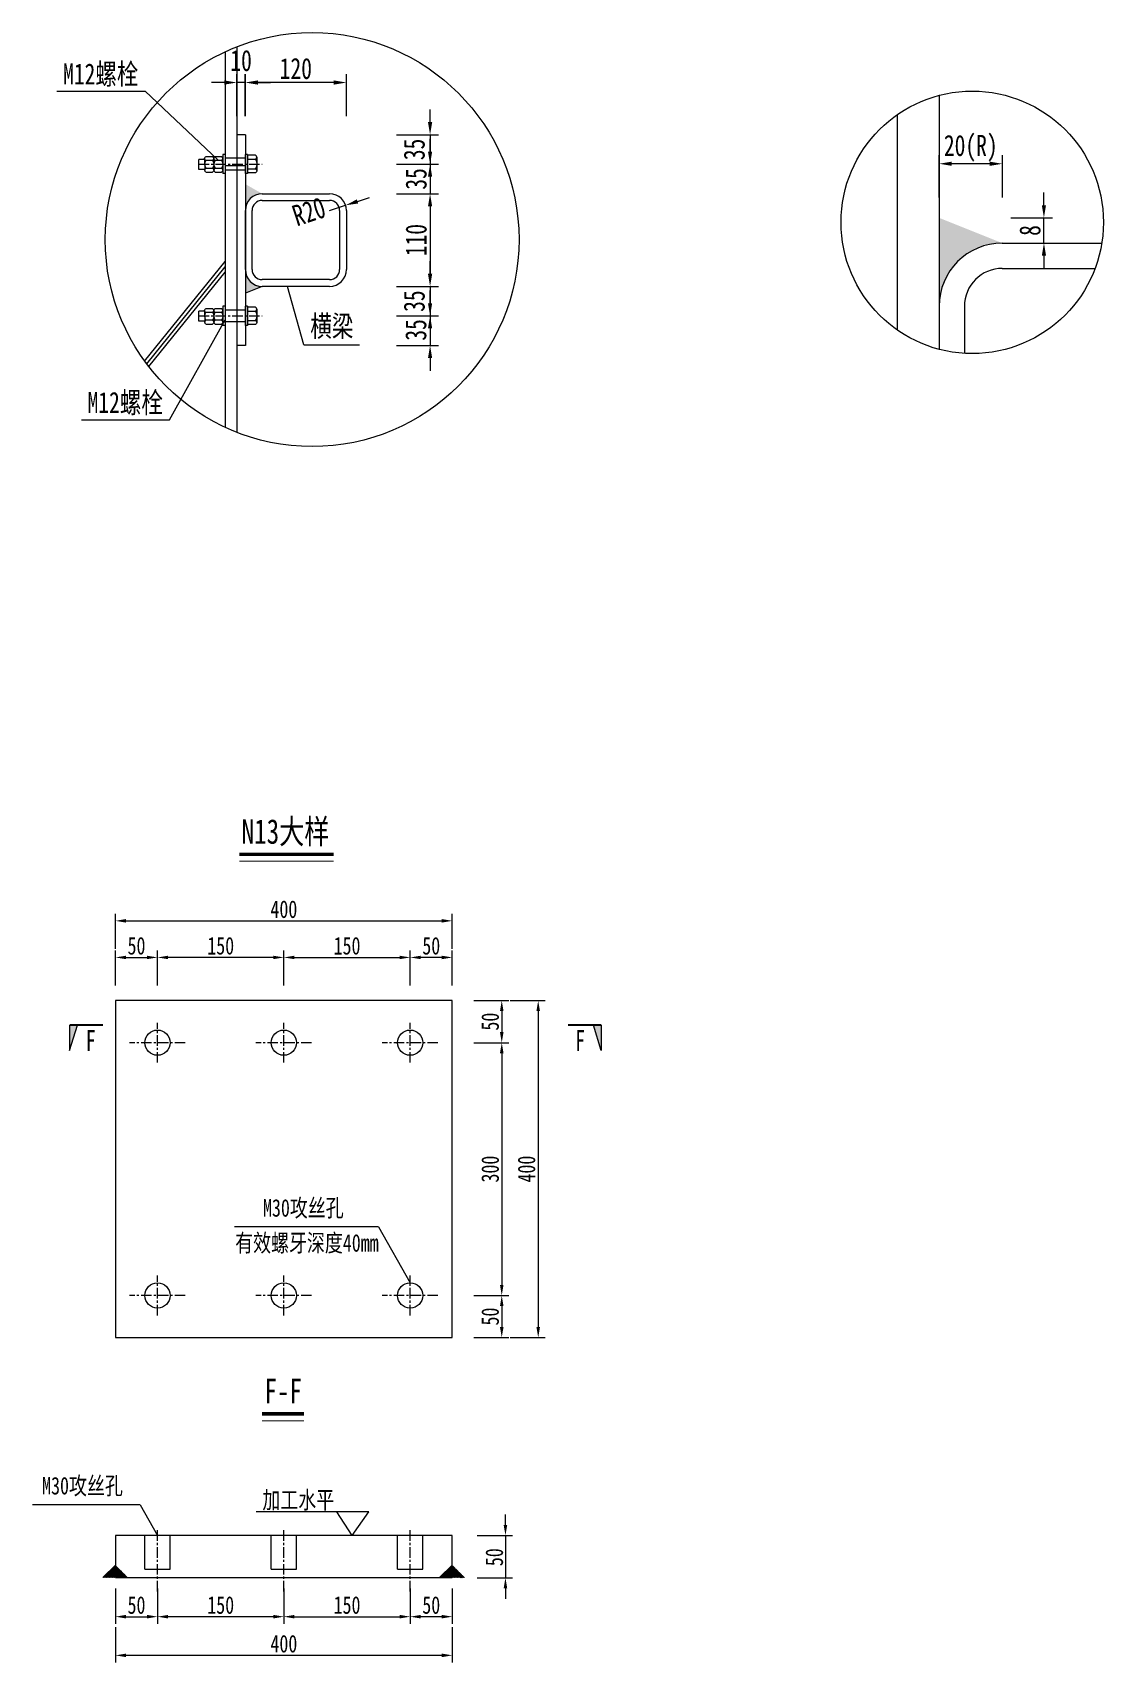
# Model space of a CAD drawing. Extents: x 98573 to 114325, y 0 to 100142.
# Drawn here: x 101784 to 103055, y 51024 to 52958 of the extents above; entities that cross this region are included whole.
import ezdxf
from ezdxf.enums import TextEntityAlignment as Align

# ---------------------------------------------------------------- set-up
doc = ezdxf.new("R2010")
doc.units = 0
doc.header["$MEASUREMENT"] = 0
doc.linetypes.add('CENTERX2', pattern=[4, 2.5, -0.5, 0.5, -0.5])
doc.linetypes.add('DASHED', pattern=[0.75, 0.5, -0.25])
doc.layers.get('0').update_dxf_attribs({"lineweight": 13})
doc.layers.get('Defpoints').update_dxf_attribs({"color": 9, "lineweight": 5})
for name, color, linetype, lineweight in [('dim', 4, 'Continuous', 13), ('中心线', 2, 'CENTERX2', 15), ('文字', 7, 'Continuous', 5), ('文字说明', 7, 'Continuous', 5), ('标注', 4, 'Continuous', 13), ('细线', 4, 'Continuous', 13), ('钢板双线', 1, 'Continuous', 13)]:
    doc.layers.add(name, color=color, linetype=linetype, lineweight=lineweight)
doc.styles.get("Standard").update_dxf_attribs({"font": '仿宋_GB2312.ttf', "width": 0.75})
doc.dimstyles.new('0.1', dxfattribs={"dimscale": 0, "dimtxt": 2.5, "dimasz": 1.5, "dimexe": 1, "dimexo": 1, "dimgap": 0.4, "dimtad": 1, "dimdec": 1, "dimdsep": 46, "dimtxsty": 'Standard', "dimcen": 0.2, "dimclrd": 256, "dimclre": 256, "dimclrt": 256, "dimadec": 3, "dimazin": 2, "dimtfac": 1, "dimtdec": 1, "dimtmove": 2, "dimatfit": 3, "dimfxl": 4, "dimfxlon": 1, "dimtolj": 1, "dimtzin": 0, "dimlwd": -1, "dimlwe": -1, "dimarcsym": 0})

# ---------------------------------------------------------------- blocks, each defined once
blk = doc.blocks.new('*D488')
at = {"layer": 'Defpoints', "color": 0, "transparency": 16777216}
for p in [(102860.1, 52802.5), (102860.1, 52739.1), (102935.1, 52708.3)]:
    blk.add_point(p, dxfattribs=at)
at = {"layer": '标注', "transparency": 16777216}
for p, q in [((102860.1, 52762.5), (102860.1, 52812.5)), ((102935.1, 52762.5), (102935.1, 52812.5))]:
    blk.add_line(p, q, dxfattribs=at)
at = {"layer": '标注', "color": 4, "transparency": 16777216}
blk.add_line((102920.1, 52802.5), (102875.1, 52802.5), dxfattribs=at)
for points in [[(102875.1, 52805), (102875.1, 52800), (102860.1, 52802.5)], [(102920.1, 52805), (102920.1, 52800), (102935.1, 52802.5)]]:
    blk.add_solid(points, dxfattribs=at)
at = {"layer": '标注', "transparency": 16777216, "insert": (102897.6, 52820.9), "char_height": 25, "attachment_point": 5}
blk.add_mtext('\\A1;20(R)', dxfattribs=at)
blk = doc.blocks.new('*D489')
at = {"layer": 'Defpoints', "color": 0, "transparency": 16777216}
for p in [(102935.1, 52738.3), (102984.5, 52738.3), (102935.1, 52708.3)]:
    blk.add_point(p, dxfattribs=at)
at = {"layer": '标注', "color": 4, "transparency": 16777216}
for p, q in [((102984.5, 52753.3), (102984.5, 52768.3)), ((102984.5, 52708.3), (102984.5, 52738.3)), ((102984.5, 52693.3), (102984.5, 52678.3))]:
    blk.add_line(p, q, dxfattribs=at)
at = {"layer": '标注', "transparency": 16777216}
for p, q in [((102945.1, 52738.3), (102994.5, 52738.3)), ((102945.1, 52708.3), (102994.5, 52708.3))]:
    blk.add_line(p, q, dxfattribs=at)
at = {"layer": '标注', "color": 4, "transparency": 16777216}
for points in [[(102982, 52753.3), (102987, 52753.3), (102984.5, 52738.3)], [(102982, 52693.3), (102987, 52693.3), (102984.5, 52708.3)]]:
    blk.add_solid(points, dxfattribs=at)
at = {"layer": '标注', "transparency": 16777216, "insert": (102968, 52723.3), "char_height": 25, "attachment_point": 5, "rotation": 90}
blk.add_mtext('\\A1;8', dxfattribs=at)
blk = doc.blocks.new('*D497')
at = {"layer": 'Defpoints', "color": 0, "transparency": 16777216}
for p in [(102026.2, 52898.9), (102026.2, 52841.9), (102036.2, 52841.9)]:
    blk.add_point(p, dxfattribs=at)
at = {"layer": '标注', "transparency": 16777216}
for p, q in [((102026.2, 52858.9), (102026.2, 52908.9)), ((102036.2, 52858.9), (102036.2, 52908.9))]:
    blk.add_line(p, q, dxfattribs=at)
at = {"layer": '标注', "color": 4, "transparency": 16777216}
for p, q in [((102011.2, 52898.9), (101996.2, 52898.9)), ((102036.2, 52898.9), (102026.2, 52898.9)), ((102051.2, 52898.9), (102066.2, 52898.9))]:
    blk.add_line(p, q, dxfattribs=at)
for points in [[(102011.2, 52901.4), (102011.2, 52896.4), (102026.2, 52898.9)], [(102051.2, 52901.4), (102051.2, 52896.4), (102036.2, 52898.9)]]:
    blk.add_solid(points, dxfattribs=at)
at = {"layer": '标注', "transparency": 16777216, "insert": (102031.2, 52924.9), "char_height": 25, "attachment_point": 5}
blk.add_mtext('\\A1;10', dxfattribs=at)
blk = doc.blocks.new('*D498')
at = {"layer": 'Defpoints', "color": 0, "transparency": 16777216}
for p in [(102056.2, 52622), (102036.2, 52586.9), (102255.6, 52586.9)]:
    blk.add_point(p, dxfattribs=at)
at = {"layer": '标注', "color": 4, "transparency": 16777216}
for p, q in [((102255.6, 52637), (102255.6, 52652)), ((102255.6, 52622), (102255.6, 52586.9)), ((102255.6, 52571.9), (102255.6, 52556.9))]:
    blk.add_line(p, q, dxfattribs=at)
at = {"layer": '标注', "transparency": 16777216}
for p, q in [((102215.6, 52622), (102265.6, 52622)), ((102215.6, 52586.9), (102265.6, 52586.9))]:
    blk.add_line(p, q, dxfattribs=at)
at = {"layer": '标注', "color": 4, "transparency": 16777216}
for points in [[(102253.1, 52637), (102258.1, 52637), (102255.6, 52622)], [(102253.1, 52571.9), (102258.1, 52571.9), (102255.6, 52586.9)]]:
    blk.add_solid(points, dxfattribs=at)
at = {"layer": '标注', "transparency": 16777216, "insert": (102238.8, 52605.3), "char_height": 25, "attachment_point": 5, "rotation": 90}
blk.add_mtext('\\A1;35', dxfattribs=at)
blk = doc.blocks.new('*D499')
at = {"layer": 'Defpoints', "color": 0, "transparency": 16777216}
for p in [(102096.3, 52656.9), (102056.2, 52622), (102255.6, 52622)]:
    blk.add_point(p, dxfattribs=at)
at = {"layer": '标注', "color": 4, "transparency": 16777216}
for p, q in [((102255.6, 52671.9), (102255.6, 52686.9)), ((102255.6, 52656.9), (102255.6, 52622)), ((102255.6, 52607), (102255.6, 52592))]:
    blk.add_line(p, q, dxfattribs=at)
at = {"layer": '标注', "transparency": 16777216}
for p, q in [((102215.6, 52656.9), (102265.6, 52656.9)), ((102215.6, 52622), (102265.6, 52622))]:
    blk.add_line(p, q, dxfattribs=at)
at = {"layer": '标注', "color": 4, "transparency": 16777216}
for points in [[(102253.1, 52671.9), (102258.1, 52671.9), (102255.6, 52656.9)], [(102253.1, 52607), (102258.1, 52607), (102255.6, 52622)]]:
    blk.add_solid(points, dxfattribs=at)
at = {"layer": '标注', "transparency": 16777216, "insert": (102236.9, 52639.5), "char_height": 25, "attachment_point": 5, "rotation": 90}
blk.add_mtext('\\A1;35', dxfattribs=at)
blk = doc.blocks.new('*D500')
at = {"layer": 'Defpoints', "color": 0, "transparency": 16777216}
for p in [(102036.2, 52836.9), (102053.7, 52802), (102255.6, 52802)]:
    blk.add_point(p, dxfattribs=at)
at = {"layer": '标注', "color": 4, "transparency": 16777216}
for p, q in [((102255.6, 52851.9), (102255.6, 52866.9)), ((102255.6, 52836.9), (102255.6, 52802)), ((102255.6, 52787), (102255.6, 52772))]:
    blk.add_line(p, q, dxfattribs=at)
at = {"layer": '标注', "transparency": 16777216}
for p, q in [((102215.6, 52836.9), (102265.6, 52836.9)), ((102215.6, 52802), (102265.6, 52802))]:
    blk.add_line(p, q, dxfattribs=at)
at = {"layer": '标注', "color": 4, "transparency": 16777216}
for points in [[(102253.1, 52851.9), (102258.1, 52851.9), (102255.6, 52836.9)], [(102253.1, 52787), (102258.1, 52787), (102255.6, 52802)]]:
    blk.add_solid(points, dxfattribs=at)
at = {"layer": '标注', "transparency": 16777216, "insert": (102236.9, 52819.5), "char_height": 25, "attachment_point": 5, "rotation": 90}
blk.add_mtext('\\A1;35', dxfattribs=at)
blk = doc.blocks.new('m2')
at = {"layer": '钢板双线', "ltscale": 0.2}
for p, q in [((81074.4, 24797), (81067.4, 24797)), ((81098.7, 24802.8), (81096, 24802.8)), ((81098.7, 24802.8), (81098.7, 24780.1)), ((81122.7, 24798.2), (81098.7, 24798.2)), ((81074.5, 24785), (81067.5, 24785)), ((81098.7, 24780.1), (81096, 24780.1)), ((81122.7, 24784.2), (81098.7, 24784.2))]:
    blk.add_line(p, q, dxfattribs=at)
at = {"layer": '钢板双线'}
for p, q in [((81067.5, 24785), (81067.4, 24797)), ((81074.4, 24798), (81074.5, 24784)), ((81076.1, 24800.3), (81083.7, 24800.3)), ((81085.3, 24798), (81085.3, 24784)), ((81085.3, 24798), (81085.3, 24784)), ((81086.9, 24800.3), (81094.4, 24800.3)), ((81096, 24802.8), (81096, 24780.1)), ((81096, 24798), (81096.1, 24784)), ((81122.7, 24802.8), (81122.7, 24780.1)), ((81125.5, 24802.8), (81122.7, 24802.8)), ((81125.5, 24802.8), (81125.5, 24780.1)), ((81134.7, 24801.8), (81125.5, 24801.8)), ((81125.5, 24797.1), (81134.7, 24797.1)), ((81136.3, 24799.5), (81136.3, 24783.5)), ((81083.7, 24795.6), (81076.1, 24795.6)), ((81083.7, 24786.3), (81076.1, 24786.3)), ((81076.1, 24781.6), (81083.7, 24781.6)), ((81094.4, 24795.6), (81086.9, 24795.6)), ((81094.4, 24786.3), (81086.9, 24786.3)), ((81086.9, 24781.6), (81094.5, 24781.6)), ((81125.5, 24780.1), (81122.7, 24780.1)), ((81125.5, 24785.8), (81134.7, 24785.8)), ((81134.7, 24781.1), (81125.5, 24781.1))]:
    blk.add_line(p, q, dxfattribs=at)
at = {"layer": '钢板双线', "extrusion": (0, 0, -1)}
for centre, major_axis, ratio, start_param, end_param in [((81089.8, 24798), (-15.4, 0), 0.341432, -0.460921, 0.460921), ((81100.6, 24798), (-15.4, 0), 0.341432, -0.460921, 0.460921), ((81121, 24791.5), (15.4, 0), 0.829193, -0.460921, 0.460921), ((81069.9, 24791), (-15.4, 0), 0.682865, 2.680671, 3.602514), ((81069.9, 24784), (-15.4, 0), 0.341432, 2.680671, 3.602514), ((81080.7, 24791), (-15.4, 0), 0.682865, 2.680671, 3.602514), ((81080.7, 24784), (-15.4, 0), 0.341432, 2.680671, 3.602514), ((81121, 24783.5), (15.4, 0), 0.341432, -0.460921, 0.460921)]:
    blk.add_ellipse(centre, major_axis=major_axis, ratio=ratio, start_param=start_param, end_param=end_param, dxfattribs=at)
at = {"layer": '钢板双线'}
for centre, major_axis, ratio, start_param, end_param in [((81069.9, 24798), (15.4, 0), 0.341432, -0.460921, 0.460921), ((81080.7, 24798), (15.4, 0), 0.341432, -0.460921, 0.460921), ((81121, 24799.5), (-15.4, 0), 0.341432, 2.680671, 3.602514), ((81089.8, 24791), (15.4, 0), 0.682865, 2.680671, 3.602514), ((81089.8, 24784), (15.4, 0), 0.341432, 2.680671, 3.602514), ((81100.6, 24791), (15.4, 0), 0.682865, 2.680671, 3.602514), ((81100.6, 24784), (15.4, 0), 0.341432, 2.680671, 3.602514)]:
    blk.add_ellipse(centre, major_axis=major_axis, ratio=ratio, start_param=start_param, end_param=end_param, dxfattribs=at)
blk = doc.blocks.new('*D501')
at = {"layer": 'Defpoints', "color": 0, "transparency": 16777216}
for p in [(102053.7, 52802), (102070.7, 52766.9), (102255.6, 52766.9)]:
    blk.add_point(p, dxfattribs=at)
at = {"layer": '标注', "color": 4, "transparency": 16777216}
for p, q in [((102255.6, 52817), (102255.6, 52832)), ((102255.6, 52802), (102255.6, 52766.9)), ((102255.6, 52751.9), (102255.6, 52736.9))]:
    blk.add_line(p, q, dxfattribs=at)
at = {"layer": '标注', "transparency": 16777216}
for p, q in [((102215.6, 52802), (102265.6, 52802)), ((102215.6, 52766.9), (102265.6, 52766.9))]:
    blk.add_line(p, q, dxfattribs=at)
at = {"layer": '标注', "color": 4, "transparency": 16777216}
for points in [[(102253.1, 52817), (102258.1, 52817), (102255.6, 52802)], [(102253.1, 52751.9), (102258.1, 52751.9), (102255.6, 52766.9)]]:
    blk.add_solid(points, dxfattribs=at)
at = {"layer": '标注', "transparency": 16777216, "insert": (102239.1, 52784.5), "char_height": 25, "attachment_point": 5, "rotation": 90}
blk.add_mtext('\\A1;35', dxfattribs=at)
blk = doc.blocks.new('*D502')
at = {"layer": 'Defpoints', "color": 0, "transparency": 16777216}
for p in [(102087.7, 52766.9), (102086.2, 52656.9), (102255.6, 52656.9)]:
    blk.add_point(p, dxfattribs=at)
at = {"layer": '标注', "transparency": 16777216}
for p, q in [((102215.6, 52766.9), (102265.6, 52766.9)), ((102215.6, 52656.9), (102265.6, 52656.9))]:
    blk.add_line(p, q, dxfattribs=at)
at = {"layer": '标注', "color": 4, "transparency": 16777216}
blk.add_line((102255.6, 52751.9), (102255.6, 52671.9), dxfattribs=at)
for points in [[(102253.1, 52751.9), (102258.1, 52751.9), (102255.6, 52766.9)], [(102253.1, 52671.9), (102258.1, 52671.9), (102255.6, 52656.9)]]:
    blk.add_solid(points, dxfattribs=at)
at = {"layer": '标注', "transparency": 16777216, "insert": (102239.1, 52711.9), "char_height": 25, "attachment_point": 5, "rotation": 90}
blk.add_mtext('\\A1;110', dxfattribs=at)
blk = doc.blocks.new('*D697')
at = {"layer": 'Defpoints', "color": 0, "transparency": 16777216}
for p in [(102282, 51904), (101882, 51809.4), (102282, 51809.4)]:
    blk.add_point(p, dxfattribs=at)
at = {"layer": '标注', "transparency": 16777216}
for p, q in [((101882, 51870.6), (101882, 51912.3)), ((102282, 51870.6), (102282, 51912.3))]:
    blk.add_line(p, q, dxfattribs=at)
at = {"layer": '标注', "color": 4, "transparency": 16777216}
blk.add_line((101894.5, 51904), (102269.5, 51904), dxfattribs=at)
for points in [[(101894.5, 51906.1), (101894.5, 51901.9), (101882, 51904)], [(102269.5, 51906.1), (102269.5, 51901.9), (102282, 51904)]]:
    blk.add_solid(points, dxfattribs=at)
at = {"layer": '标注', "transparency": 16777216, "insert": (102082, 51917.7), "char_height": 20.83, "attachment_point": 5}
blk.add_mtext('\\A1;400', dxfattribs=at)
blk = doc.blocks.new('*D698')
at = {"layer": 'Defpoints', "color": 0, "transparency": 16777216}
for p in [(102282, 51809.4), (102282, 51409.4), (102384, 51409.4)]:
    blk.add_point(p, dxfattribs=at)
at = {"layer": '标注', "transparency": 16777216}
for p, q in [((102350.7, 51809.4), (102392.3, 51809.4)), ((102350.7, 51409.4), (102392.3, 51409.4))]:
    blk.add_line(p, q, dxfattribs=at)
at = {"layer": '标注', "color": 4, "transparency": 16777216}
blk.add_line((102384, 51796.9), (102384, 51421.9), dxfattribs=at)
for points in [[(102381.9, 51796.9), (102386.1, 51796.9), (102384, 51809.4)], [(102381.9, 51421.9), (102386.1, 51421.9), (102384, 51409.4)]]:
    blk.add_solid(points, dxfattribs=at)
at = {"layer": '标注', "transparency": 16777216, "insert": (102370.2, 51609.4), "char_height": 20.83, "attachment_point": 5, "rotation": 90}
blk.add_mtext('\\A1;400', dxfattribs=at)
blk = doc.blocks.new('*D479')
at = {"layer": 'Defpoints', "color": 0, "transparency": 16777216}
for p in [(102282, 51174.5), (102282, 51124.5), (102345.1, 51124.5)]:
    blk.add_point(p, dxfattribs=at)
at = {"layer": '标注', "color": 4, "transparency": 16777216}
for p, q in [((102345.1, 51187), (102345.1, 51199.5)), ((102345.1, 51174.5), (102345.1, 51124.5)), ((102345.1, 51112), (102345.1, 51099.5))]:
    blk.add_line(p, q, dxfattribs=at)
at = {"layer": '标注', "transparency": 16777216}
for p, q in [((102311.7, 51174.5), (102353.4, 51174.5)), ((102311.7, 51124.5), (102353.4, 51124.5))]:
    blk.add_line(p, q, dxfattribs=at)
at = {"layer": '标注', "color": 4, "transparency": 16777216}
for points in [[(102343, 51187), (102347.2, 51187), (102345.1, 51174.5)], [(102343, 51112), (102347.2, 51112), (102345.1, 51124.5)]]:
    blk.add_solid(points, dxfattribs=at)
at = {"layer": '标注', "transparency": 16777216, "insert": (102331.9, 51148.8), "char_height": 20.83, "attachment_point": 5, "rotation": 90}
blk.add_mtext('\\A1;50', dxfattribs=at)
blk = doc.blocks.new('*D480')
at = {"layer": 'Defpoints', "color": 0, "transparency": 16777216}
for p in [(101882, 51074.8), (102282, 51074.8), (101882, 51032.3)]:
    blk.add_point(p, dxfattribs=at)
at = {"layer": '标注', "transparency": 16777216}
for p, q in [((101882, 51065.6), (101882, 51023.9)), ((102282, 51065.6), (102282, 51023.9))]:
    blk.add_line(p, q, dxfattribs=at)
at = {"layer": '标注', "color": 4, "transparency": 16777216}
blk.add_line((102269.5, 51032.3), (101894.5, 51032.3), dxfattribs=at)
for points in [[(101894.5, 51034.4), (101894.5, 51030.2), (101882, 51032.3)], [(102269.5, 51034.4), (102269.5, 51030.2), (102282, 51032.3)]]:
    blk.add_solid(points, dxfattribs=at)
at = {"layer": '标注', "transparency": 16777216, "insert": (102082, 51046), "char_height": 20.83, "attachment_point": 5}
blk.add_mtext('\\A1;400', dxfattribs=at)
blk = doc.blocks.new('2')
blk.add_hatch(color=256).paths.add_polyline_path([(284.16, 510.9), (287.79, 509.77), (287.79, 510.9)])
for p, q in [((287.79, 510.9), (284.16, 510.9)), ((284.16, 510.9), (287.79, 509.77))]:
    blk.add_line(p, q)
at = {"const_width": 0.3}
blk.add_lwpolyline([(287.79, 506.15), (287.79, 510.9)], dxfattribs=at)
at = {"width": 0.7}
blk.add_attdef('A', text='', height=3.5, dxfattribs=at).set_placement((285.6, 507.89), align=Align.MIDDLE_CENTER)
blk = doc.blocks.new('*D522')
at = {"layer": 'Defpoints', "color": 0, "transparency": 16777216}
for p in [(102036.2, 52898.9), (102036.2, 52711.9), (102156.2, 52711.9)]:
    blk.add_point(p, dxfattribs=at)
at = {"layer": '标注', "transparency": 16777216}
for p, q in [((102036.2, 52858.9), (102036.2, 52908.9)), ((102156.2, 52858.9), (102156.2, 52908.9))]:
    blk.add_line(p, q, dxfattribs=at)
at = {"layer": '标注', "color": 4, "transparency": 16777216}
blk.add_line((102141.2, 52898.9), (102051.2, 52898.9), dxfattribs=at)
for points in [[(102051.2, 52901.4), (102051.2, 52896.4), (102036.2, 52898.9)], [(102141.2, 52901.4), (102141.2, 52896.4), (102156.2, 52898.9)]]:
    blk.add_solid(points, dxfattribs=at)
at = {"layer": '标注', "transparency": 16777216, "insert": (102096.2, 52915.4), "char_height": 25, "attachment_point": 5}
blk.add_mtext('\\A1;120', dxfattribs=at)
blk = doc.blocks.new('*D524')
at = {"layer": 'Defpoints', "color": 0, "transparency": 16777216}
for p in [(102136.2, 52746.9), (102155.2, 52753.2)]:
    blk.add_point(p, dxfattribs=at)
at = {"layer": '标注', "color": 4, "transparency": 16777216}
for p, q in [((102136.2, 52746.9), (102155.2, 52753.2)), ((102169.5, 52757.8), (102183.8, 52762.5))]:
    blk.add_line(p, q, dxfattribs=at)
blk.add_solid([(102168.7, 52760.2), (102170.3, 52755.4), (102155.2, 52753.2)], dxfattribs=at)
at = {"layer": '标注', "transparency": 16777216, "insert": (102111.8, 52745.7), "char_height": 25, "attachment_point": 5, "rotation": 18.1052}
blk.add_mtext('\\A1;R20', dxfattribs=at)
blk = doc.blocks.new('*D527')
at = {"layer": 'Defpoints', "color": 0, "transparency": 16777216}
for p in [(101932, 51860.6), (101882, 51809.4), (101932, 51759.4)]:
    blk.add_point(p, dxfattribs=at)
at = {"layer": '标注', "transparency": 16777216}
for p, q in [((101882, 51827.2), (101882, 51868.9)), ((101932, 51827.2), (101932, 51868.9))]:
    blk.add_line(p, q, dxfattribs=at)
at = {"layer": '标注', "color": 4, "transparency": 16777216}
blk.add_line((101894.5, 51860.6), (101919.5, 51860.6), dxfattribs=at)
for points in [[(101894.5, 51862.6), (101894.5, 51858.5), (101882, 51860.6)], [(101919.5, 51862.6), (101919.5, 51858.5), (101932, 51860.6)]]:
    blk.add_solid(points, dxfattribs=at)
at = {"layer": '标注', "transparency": 16777216, "insert": (101907, 51874.3), "char_height": 20.83, "attachment_point": 5}
blk.add_mtext('\\A1;50', dxfattribs=at)
blk = doc.blocks.new('*D355')
at = {"layer": 'Defpoints', "color": 0, "transparency": 16777216}
for p in [(101932, 51860.6), (101932, 51759.4), (102082, 51759.4)]:
    blk.add_point(p, dxfattribs=at)
at = {"layer": '标注', "transparency": 16777216}
for p, q in [((101932, 51827.2), (101932, 51868.9)), ((102082, 51827.2), (102082, 51868.9))]:
    blk.add_line(p, q, dxfattribs=at)
at = {"layer": '标注', "color": 4, "transparency": 16777216}
blk.add_line((102069.5, 51860.6), (101944.5, 51860.6), dxfattribs=at)
for points in [[(101944.5, 51862.6), (101944.5, 51858.5), (101932, 51860.6)], [(102069.5, 51862.6), (102069.5, 51858.5), (102082, 51860.6)]]:
    blk.add_solid(points, dxfattribs=at)
at = {"layer": '标注', "transparency": 16777216, "insert": (102007, 51874.3), "char_height": 20.83, "attachment_point": 5}
blk.add_mtext('\\A1;150', dxfattribs=at)
blk = doc.blocks.new('*D356')
at = {"layer": 'Defpoints', "color": 0, "transparency": 16777216}
for p in [(102232, 51860.6), (102282, 51809.4), (102232, 51759.4)]:
    blk.add_point(p, dxfattribs=at)
at = {"layer": '标注', "transparency": 16777216}
for p, q in [((102232, 51827.2), (102232, 51868.9)), ((102282, 51827.2), (102282, 51868.9))]:
    blk.add_line(p, q, dxfattribs=at)
at = {"layer": '标注', "color": 4, "transparency": 16777216}
blk.add_line((102269.5, 51860.6), (102244.5, 51860.6), dxfattribs=at)
for points in [[(102244.5, 51862.6), (102244.5, 51858.5), (102232, 51860.6)], [(102269.5, 51862.6), (102269.5, 51858.5), (102282, 51860.6)]]:
    blk.add_solid(points, dxfattribs=at)
at = {"layer": '标注', "transparency": 16777216, "insert": (102257, 51874.3), "char_height": 20.83, "attachment_point": 5}
blk.add_mtext('\\A1;50', dxfattribs=at)
blk = doc.blocks.new('*D357')
at = {"layer": 'Defpoints', "color": 0, "transparency": 16777216}
for p in [(102232, 51860.6), (102082, 51759.4), (102232, 51759.4)]:
    blk.add_point(p, dxfattribs=at)
at = {"layer": '标注', "transparency": 16777216}
for p, q in [((102082, 51827.2), (102082, 51868.9)), ((102232, 51827.2), (102232, 51868.9))]:
    blk.add_line(p, q, dxfattribs=at)
at = {"layer": '标注', "color": 4, "transparency": 16777216}
blk.add_line((102094.5, 51860.6), (102219.5, 51860.6), dxfattribs=at)
for points in [[(102094.5, 51862.6), (102094.5, 51858.5), (102082, 51860.6)], [(102219.5, 51862.6), (102219.5, 51858.5), (102232, 51860.6)]]:
    blk.add_solid(points, dxfattribs=at)
at = {"layer": '标注', "transparency": 16777216, "insert": (102157, 51874.3), "char_height": 20.83, "attachment_point": 5}
blk.add_mtext('\\A1;150', dxfattribs=at)
blk = doc.blocks.new('*D358')
at = {"layer": 'Defpoints', "color": 0, "transparency": 16777216}
for p in [(101882, 51215.3), (101932, 51165.3), (101932, 51078.2)]:
    blk.add_point(p, dxfattribs=at)
at = {"layer": '标注', "transparency": 16777216}
for p, q in [((101882, 51111.5), (101882, 51069.8)), ((101932, 51111.5), (101932, 51069.8))]:
    blk.add_line(p, q, dxfattribs=at)
at = {"layer": '标注', "color": 4, "transparency": 16777216}
blk.add_line((101894.5, 51078.2), (101919.5, 51078.2), dxfattribs=at)
for points in [[(101894.5, 51080.3), (101894.5, 51076.1), (101882, 51078.2)], [(101919.5, 51080.3), (101919.5, 51076.1), (101932, 51078.2)]]:
    blk.add_solid(points, dxfattribs=at)
at = {"layer": '标注', "transparency": 16777216, "insert": (101907, 51091.9), "char_height": 20.83, "attachment_point": 5}
blk.add_mtext('\\A1;50', dxfattribs=at)
blk = doc.blocks.new('*D359')
at = {"layer": 'Defpoints', "color": 0, "transparency": 16777216}
for p in [(101932, 51165.3), (102082, 51165.3), (101932, 51078.2)]:
    blk.add_point(p, dxfattribs=at)
at = {"layer": '标注', "transparency": 16777216}
for p, q in [((101932, 51111.5), (101932, 51069.8)), ((102082, 51111.5), (102082, 51069.8))]:
    blk.add_line(p, q, dxfattribs=at)
at = {"layer": '标注', "color": 4, "transparency": 16777216}
blk.add_line((102069.5, 51078.2), (101944.5, 51078.2), dxfattribs=at)
for points in [[(101944.5, 51080.3), (101944.5, 51076.1), (101932, 51078.2)], [(102069.5, 51080.3), (102069.5, 51076.1), (102082, 51078.2)]]:
    blk.add_solid(points, dxfattribs=at)
at = {"layer": '标注', "transparency": 16777216, "insert": (102007, 51091.9), "char_height": 20.83, "attachment_point": 5}
blk.add_mtext('\\A1;150', dxfattribs=at)
blk = doc.blocks.new('*D360')
at = {"layer": 'Defpoints', "color": 0, "transparency": 16777216}
for p in [(102282, 51215.3), (102232, 51165.3), (102232, 51078.2)]:
    blk.add_point(p, dxfattribs=at)
at = {"layer": '标注', "transparency": 16777216}
for p, q in [((102232, 51111.5), (102232, 51069.8)), ((102282, 51111.5), (102282, 51069.8))]:
    blk.add_line(p, q, dxfattribs=at)
at = {"layer": '标注', "color": 4, "transparency": 16777216}
blk.add_line((102269.5, 51078.2), (102244.5, 51078.2), dxfattribs=at)
for points in [[(102244.5, 51080.3), (102244.5, 51076.1), (102232, 51078.2)], [(102269.5, 51080.3), (102269.5, 51076.1), (102282, 51078.2)]]:
    blk.add_solid(points, dxfattribs=at)
at = {"layer": '标注', "transparency": 16777216, "insert": (102257, 51091.9), "char_height": 20.83, "attachment_point": 5}
blk.add_mtext('\\A1;50', dxfattribs=at)
blk = doc.blocks.new('*D361')
at = {"layer": 'Defpoints', "color": 0, "transparency": 16777216}
for p in [(102082, 51165.3), (102232, 51165.3), (102232, 51078.2)]:
    blk.add_point(p, dxfattribs=at)
at = {"layer": '标注', "transparency": 16777216}
for p, q in [((102082, 51111.5), (102082, 51069.8)), ((102232, 51111.5), (102232, 51069.8))]:
    blk.add_line(p, q, dxfattribs=at)
at = {"layer": '标注', "color": 4, "transparency": 16777216}
blk.add_line((102094.5, 51078.2), (102219.5, 51078.2), dxfattribs=at)
for points in [[(102094.5, 51080.3), (102094.5, 51076.1), (102082, 51078.2)], [(102219.5, 51080.3), (102219.5, 51076.1), (102232, 51078.2)]]:
    blk.add_solid(points, dxfattribs=at)
at = {"layer": '标注', "transparency": 16777216, "insert": (102157, 51091.9), "char_height": 20.83, "attachment_point": 5}
blk.add_mtext('\\A1;150', dxfattribs=at)
blk = doc.blocks.new('*D534')
at = {"layer": 'Defpoints', "color": 0, "transparency": 16777216}
for p in [(102235.6, 51809.4), (102232, 51759.4), (102340.7, 51759.4)]:
    blk.add_point(p, dxfattribs=at)
at = {"layer": '标注', "transparency": 16777216}
for p, q in [((102307.4, 51809.4), (102349.1, 51809.4)), ((102307.4, 51759.4), (102349.1, 51759.4))]:
    blk.add_line(p, q, dxfattribs=at)
at = {"layer": '标注', "color": 4, "transparency": 16777216}
blk.add_line((102340.7, 51796.9), (102340.7, 51771.9), dxfattribs=at)
for points in [[(102338.6, 51796.9), (102342.8, 51796.9), (102340.7, 51809.4)], [(102338.6, 51771.9), (102342.8, 51771.9), (102340.7, 51759.4)]]:
    blk.add_solid(points, dxfattribs=at)
at = {"layer": '标注', "transparency": 16777216, "insert": (102327, 51784.4), "char_height": 20.83, "attachment_point": 5, "rotation": 90}
blk.add_mtext('\\A1;50', dxfattribs=at)
blk = doc.blocks.new('*D535')
at = {"layer": 'Defpoints', "color": 0, "transparency": 16777216}
for p in [(102264.9, 51759.4), (102264.9, 51459.4), (102340.7, 51459.4)]:
    blk.add_point(p, dxfattribs=at)
at = {"layer": '标注', "transparency": 16777216}
for p, q in [((102307.4, 51759.4), (102349.1, 51759.4)), ((102307.4, 51459.4), (102349.1, 51459.4))]:
    blk.add_line(p, q, dxfattribs=at)
at = {"layer": '标注', "color": 4, "transparency": 16777216}
blk.add_line((102340.7, 51746.9), (102340.7, 51471.9), dxfattribs=at)
for points in [[(102338.6, 51746.9), (102342.8, 51746.9), (102340.7, 51759.4)], [(102338.6, 51471.9), (102342.8, 51471.9), (102340.7, 51459.4)]]:
    blk.add_solid(points, dxfattribs=at)
at = {"layer": '标注', "transparency": 16777216, "insert": (102327, 51609.4), "char_height": 20.83, "attachment_point": 5, "rotation": 90}
blk.add_mtext('\\A1;300', dxfattribs=at)
blk = doc.blocks.new('*D536')
at = {"layer": 'Defpoints', "color": 0, "transparency": 16777216}
for p in [(102264.9, 51459.4), (102264.9, 51409.4), (102340.7, 51409.4)]:
    blk.add_point(p, dxfattribs=at)
at = {"layer": '标注', "transparency": 16777216}
for p, q in [((102307.4, 51459.4), (102349.1, 51459.4)), ((102307.4, 51409.4), (102349.1, 51409.4))]:
    blk.add_line(p, q, dxfattribs=at)
at = {"layer": '标注', "color": 4, "transparency": 16777216}
blk.add_line((102340.7, 51446.9), (102340.7, 51421.9), dxfattribs=at)
for points in [[(102338.6, 51446.9), (102342.8, 51446.9), (102340.7, 51459.4)], [(102338.6, 51421.9), (102342.8, 51421.9), (102340.7, 51409.4)]]:
    blk.add_solid(points, dxfattribs=at)
at = {"layer": '标注', "transparency": 16777216, "insert": (102327, 51434.4), "char_height": 20.83, "attachment_point": 5, "rotation": 90}
blk.add_mtext('\\A1;50', dxfattribs=at)

msp = doc.modelspace()

# ---------------------------------------------------------------- hatches: boundary and pattern name
at = {"layer": '标注'}
h = msp.add_hatch(color=256, dxfattribs=at)
h.dxf.hatch_style = 1
edge = h.paths.add_edge_path()
edge.add_line((102036.22959, 52778.34863), (102056.22959, 52766.94777))
edge.add_arc((102056.22959, 52746.94777), 20, 90, 179.99978143)
edge.add_line((102036.22959, 52746.94785), (102036.22959, 52778.34863))
edge = h.paths.add_edge_path()
edge.add_arc((102056.22959, 52676.94777), 20, 180, 270)
edge.add_line((102056.22959, 52656.94777), (102036.22959, 52648.94777))
edge.add_line((102036.22959, 52648.94777), (102036.22959, 52676.94777))
msp.add_hatch(color=256, dxfattribs=at).paths.add_polyline_path([(102935.06169, 52708.30865), (102860.06169, 52738.30865), (102860.06169, 52633.30865, -0.4142135624)])
h = msp.add_hatch(dxfattribs=at)
h.set_pattern_fill('ANSI31', color=256, scale=5, style=0)
h.set_pattern_definition([(45, (99592.3052, 54070.10506), (-0.44194174, 0.44194174), [])])
h.paths.add_polyline_path([(101881.92457, 51139.50864), (101881.92457, 51124.50864), (101896.92457, 51124.50864)])
h.paths.add_polyline_path([(101881.92457, 51139.50864), (101866.92457, 51124.50864), (101881.92457, 51124.50864)])
h = msp.add_hatch(dxfattribs=at)
h.set_pattern_fill('ANSI31', color=256, scale=5, style=0)
h.set_pattern_definition([(45, (99992.3052, 54070.10506), (-0.44194174, 0.44194174), [])])
h.paths.add_polyline_path([(102281.92457, 51139.50864), (102281.92457, 51124.50864), (102296.92457, 51124.50864)])
h.paths.add_polyline_path([(102281.92457, 51139.50864), (102266.92457, 51124.50864), (102281.92457, 51124.50864)])

# ---------------------------------------------------------------- linework, layer by layer
at = {"color": 1}
for p, q in [((102056.22959, 52766.94777), (102136.22959, 52766.94777)), ((102036.22959, 52676.94777), (102036.22959, 52746.94777)), ((102044.22959, 52676.94777), (102044.22959, 52746.94777)), ((102056.22959, 52758.94777), (102136.22959, 52758.94777)), ((102148.22959, 52746.94777), (102148.22959, 52676.94777)), ((102156.22959, 52746.94777), (102156.22959, 52676.94777)), ((101916.65068, 52568.38762), (102012.22959, 52686.41775)), ((101921.60189, 52561.78974), (102012.22959, 52673.70562)), ((102136.22959, 52664.94777), (102056.22959, 52664.94777)), ((102136.22959, 52656.94777), (102056.22959, 52656.94777))]:
    msp.add_line(p, q, dxfattribs=at)
for centre, radius, start, end in [((102056.22959, 52746.94777), 20, 90, 180), ((102136.22959, 52746.94777), 20, 0, 90), ((102056.22959, 52746.94777), 12, 90, 180), ((102136.22959, 52746.94777), 12, 0, 90), ((102056.22959, 52676.94777), 20, 180, 270), ((102056.22959, 52676.94777), 12, 180, 270), ((102136.22959, 52676.94777), 20, 270, 0), ((102136.22959, 52676.94777), 12, 270, 0)]:
    msp.add_arc(centre, radius, start, end, dxfattribs=at)
at = {"layer": 'Defpoints'}
msp.add_line((101919.10381, 52565.06093), (102012.22959, 52680.06168), dxfattribs=at)
at = {"layer": 'dim'}
for q in [(102144.83509, 51202.62096), (102182.79825, 51202.62096)]:
    msp.add_line((102163.03661, 51174.50864), q, dxfattribs=at)
at = {"layer": '中心线', "ltscale": 5}
for p, q in [((101980.68262, 52801.96202), (102056.2221, 52801.96202)), ((101980.68262, 52621.96202), (102056.2221, 52621.96202)), ((101931.95511, 51735.7762), (101931.95511, 51783.05969)), ((102081.95511, 51735.7762), (102081.95511, 51783.05969)), ((102231.95511, 51735.7762), (102231.95511, 51783.05969)), ((101964.94401, 51759.41794), (101898.70543, 51759.41794)), ((102114.94401, 51759.41794), (102048.70543, 51759.41794)), ((102264.94401, 51759.41794), (102198.70543, 51759.41794)), ((101931.95511, 51435.7762), (101931.95511, 51483.05969)), ((102081.95511, 51435.7762), (102081.95511, 51483.05969)), ((102231.95511, 51435.7762), (102231.95511, 51483.05969)), ((101964.94401, 51459.41794), (101898.70543, 51459.41794)), ((102114.94401, 51459.41794), (102048.70543, 51459.41794)), ((102264.94401, 51459.41794), (102198.70543, 51459.41794)), ((101931.95511, 51108.18999), (101931.95511, 51182.15039)), ((102081.95511, 51108.18999), (102081.95511, 51182.15039)), ((102231.95511, 51108.18999), (102231.95511, 51182.15039))]:
    msp.add_line(p, q, dxfattribs=at)
at = {"layer": '文字', "const_width": 4.16667}
for points in [[(102029.11418, 51982.99494), (102141.00532, 51982.99494)], [(102056.14508, 51318.86583), (102105.89415, 51318.86583)]]:
    msp.add_lwpolyline(points, dxfattribs=at)
at = {"layer": '文字', "ltscale": 100, "const_width": 1.25}
for points in [[(102029.11418, 51974.6616), (102141.00532, 51974.6616)], [(102056.14508, 51310.5325), (102105.89415, 51310.5325)]]:
    msp.add_lwpolyline(points, dxfattribs=at)
at = {"layer": '标注'}
for p, q in [((102036.22959, 52858.93692), (102036.22959, 52908.93692)), ((102056.22959, 52656.94777), (102036.22959, 52648.94777)), ((102194.27743, 51540.80665), (102023.43752, 51540.80665)), ((102194.27743, 51540.80665), (102231.93128, 51474.37527)), ((101911.21828, 51211.09391), (101783.60318, 51211.09391)), ((101911.21828, 51211.09391), (101931.97925, 51174.46605)), ((102182.79825, 51202.62096), (102048.9639, 51202.62096))]:
    msp.add_line(p, q, dxfattribs=at)
for centre in [(101931.95511, 51759.41794), (102081.95511, 51759.41794), (102231.95511, 51759.41794), (101931.95511, 51459.41794), (102081.95511, 51459.41794), (102231.95511, 51459.41794)]:
    msp.add_circle(centre, 15, dxfattribs=at)
at = {"layer": '标注', "color": 4}
msp.add_solid([(102051.22959, 52901.43692), (102051.22959, 52896.43692), (102036.22959, 52898.93692)], dxfattribs=at)
at = {"layer": '细线'}
for p, q in [((101812.48525, 52888.57439), (101917.11238, 52888.57439)), ((101917.11238, 52888.57439), (102003.61784, 52807.20473)), ((102105.73086, 52587.70363), (102086.22959, 52656.94777)), ((101946.20765, 52498.74677), (102012.4723, 52617.13389)), ((102105.73086, 52587.70363), (102171.72103, 52587.70363)), ((101841.81573, 52498.74677), (101946.20765, 52498.74677))]:
    msp.add_line(p, q, dxfattribs=at)
at = {"layer": '细线', "ltscale": 100}
msp.add_circle((102115.57533, 52712.50871), 245.64589, dxfattribs=at)
at = {"layer": '细线'}
msp.add_circle((102899.37788, 52732.96914), 155.7482, dxfattribs=at)
at = {"layer": '钢板双线', "lineweight": 13}
for p, q in [((102026.22959, 52941.33012), (102026.22959, 52483.68729)), ((102012.22959, 52935.35744), (102012.22959, 52489.65997)), ((102026.22959, 52836.94777), (102026.22959, 52586.94777)), ((102036.22959, 52836.94777), (102026.22959, 52836.94777)), ((102036.22959, 52836.94777), (102036.22959, 52586.94777)), ((102036.22959, 52586.94777), (102026.22959, 52586.94777))]:
    msp.add_line(p, q, dxfattribs=at)
at = {"layer": '钢板双线'}
for p, q in [((102860.06169, 52883.67329), (102860.06169, 52582.265)), ((102810.06169, 52860.56272), (102810.06169, 52605.37557)), ((102935.06169, 52708.30865), (103053.16136, 52708.30865)), ((102935.06169, 52678.30865), (103045.21934, 52678.30865)), ((102890.06169, 52633.30865), (102890.06169, 52577.49982)), ((101881.95511, 51809.41794), (101881.95511, 51409.41794)), ((102281.95511, 51809.41794), (101881.95511, 51809.41794)), ((102281.95511, 51409.41794), (102281.95511, 51809.41794)), ((101881.95511, 51409.41794), (102281.95511, 51409.41794)), ((101881.95511, 51174.50864), (101881.95511, 51124.50864)), ((102281.95511, 51174.50864), (101881.95511, 51174.50864)), ((101916.95511, 51134.50864), (101916.95511, 51174.50864)), ((101946.95511, 51134.50864), (101946.95511, 51174.50864)), ((102066.95511, 51134.50864), (102066.95511, 51174.50864)), ((102096.95511, 51134.50864), (102096.95511, 51174.50864)), ((102216.95511, 51134.50864), (102216.95511, 51174.50864)), ((102246.95511, 51134.50864), (102246.95511, 51174.50864)), ((102281.95511, 51124.50864), (102281.95511, 51174.50864)), ((101881.95511, 51124.50864), (102281.95511, 51124.50864)), ((101916.95511, 51134.50864), (101946.95511, 51134.50864)), ((102066.95511, 51134.50864), (102096.95511, 51134.50864)), ((102216.95511, 51134.50864), (102246.95511, 51134.50864))]:
    msp.add_line(p, q, dxfattribs=at)
at = {"layer": '钢板双线', "ltscale": 0.2}
msp.add_line((102036.22959, 52799.96202), (102012.22959, 52799.96202), dxfattribs=at)
at = {"layer": '钢板双线'}
for radius in [75, 45]:
    msp.add_arc((102935.06169, 52633.30865), radius, 90, 180, dxfattribs=at)

# ---------------------------------------------------------------- block references
ref = msp.add_blockref('2', (106085.04928, 49382.02559), dxfattribs=dict(xscale=8.333333333333334, yscale=8.333333333333334, zscale=8.333333333333334, rotation=90))
ref.add_attrib('A', 'F', dxfattribs={"height": 25, "width": 0.7}).set_placement((101852.62991, 51762.01031), align=Align.MIDDLE_CENTER)
ref = msp.add_blockref('2', (98201.41001, 49382.02559), dxfattribs=dict(xscale=-8.333333333333334, yscale=8.333333333333334, zscale=8.333333333333334, rotation=270))
ref.add_attrib('A', 'F', dxfattribs={"height": 25, "width": 0.7}).set_placement((102433.82939, 51762.01031), align=Align.MIDDLE_CENTER)
at = {"layer": '标注', "linetype": 'DASHED'}
for p in [(20913.48089, 28010.74354), (20913.48089, 27830.50083)]:
    msp.add_blockref('m2', p, dxfattribs=at)

# ---------------------------------------------------------------- texts
at = {"width": 0.75}
for s, p in [('M12螺栓', (101819.81616, 52896.55865)), ('横梁', (102113.37754, 52597.36396)), ('M12螺栓', (101848.91143, 52506.73103))]:
    msp.add_text(s, height=25, dxfattribs=at).set_placement(p)
at = {"layer": '文字说明', "width": 0.75}
for s, height, p in [('N13大样', 29.166667, (102031.78024, 51995.49494)), ('M30攻丝孔', 20.833333, (102057.22393, 51552.95139)), ('有效螺牙深度40mm', 20.833333, (102024.14443, 51511.38244)), ('F-F', 29.166667, (102058.81115, 51331.36583)), ('M30攻丝孔', 20.833333, (101794.93294, 51223.23865)), ('加工水平', 20.833333, (102056.48242, 51206.41831))]:
    msp.add_text(s, height=height, dxfattribs=at).set_placement(p)

# ---------------------------------------------------------------- dimensions: what is measured, and where the dimension line sits
at = {"layer": '标注'}
for base, p1, p2, angle, override, picture, middle in [((102026.22959, 52898.93692), (102036.22959, 52841.94777), (102026.22959, 52841.94777), 180, {"dimscale": 10, "dimclrd": 4}, '*D497', (102031.22959, 52924.90316)), ((102255.60927, 52801.96202), (102036.22959, 52836.94777), (102053.73119, 52801.96202), 90, {"dimscale": 10, "dimclrd": 4}, '*D500', (102236.85927, 52819.45489)), ((102255.60927, 52621.96202), (102096.27339, 52656.94777), (102056.2221, 52621.96202), 90, {"dimscale": 10, "dimclrd": 4}, '*D499', (102236.85927, 52639.45489)), ((102255.60927, 52586.94777), (102056.2221, 52621.96202), (102036.22959, 52586.94777), 90, {"dimscale": 10, "dimclrd": 4}, '*D498', (102238.83161, 52605.27058)), ((102345.07637, 51124.50864), (102281.95511, 51174.50864), (102281.95511, 51124.50864), 90, {"dimscale": 8.333333, "dimlfac": -1, "dimclrd": 4}, '*D479', (102331.94841, 51148.79967))]:
    dim = msp.add_linear_dim(base=base, p1=p1, p2=p2, angle=angle, dimstyle='0.1', override=override, dxfattribs=at)
    dim.commit()
    dim.dimension.update_dxf_attribs({"geometry": picture, "text_midpoint": middle, "dimtype": 160})
for base, p1, p2, override, picture, middle in [((102036.22959, 52898.93692), (102156.22959, 52711.94777), (102036.22959, 52711.94777), {"dimscale": 10, "dimclrd": 4}, '*D522', (102096.22959, 52915.43692)), ((102281.95511, 51903.97419), (101881.95511, 51809.41794), (102281.95511, 51809.41794), {"dimscale": 8.333333, "dimclrd": 4}, '*D697', (102081.95511, 51917.72419)), ((101931.95511, 51860.55989), (101881.95511, 51809.41794), (101931.95511, 51759.41794), {"dimscale": 8.333333, "dimclrd": 4}, '*D527', (101906.95511, 51874.30989)), ((101931.95511, 51860.55989), (102081.95511, 51759.41794), (101931.95511, 51759.41794), {"dimscale": 8.333333, "dimclrd": 4}, '*D355', (102006.95511, 51874.30989)), ((101931.95511, 51078.17035), (101881.95511, 51215.27777), (101931.95511, 51165.27777), {"dimscale": 8.333333, "dimclrd": 4}, '*D358', (101906.95511, 51091.92035)), ((101931.95511, 51078.17035), (102081.95511, 51165.27777), (101931.95511, 51165.27777), {"dimscale": 8.333333, "dimclrd": 4}, '*D359', (102006.95511, 51091.92035)), ((101881.95511, 51032.27087), (102281.95511, 51074.80388), (101881.95511, 51074.80388), {"dimscale": 8.333333, "dimlfac": -1, "dimclrd": 4}, '*D480', (102081.95511, 51046.02087))]:
    dim = msp.add_linear_dim(base=base, p1=p1, p2=p2, dimstyle='0.1', override=override, dxfattribs=at)
    dim.commit()
    dim.dimension.update_dxf_attribs({"geometry": picture, "text_midpoint": middle})
for base, p1, p2, angle, override, picture, middle in [((102255.60927, 52766.94777), (102053.73119, 52801.96202), (102070.70559, 52766.94777), 90, {"dimscale": 10, "dimclrd": 4}, '*D501', (102239.10927, 52784.45489)), ((102255.60927, 52656.94777), (102087.71223, 52766.94777), (102086.22959, 52656.94777), 90, {"dimscale": 10, "dimclrd": 4}, '*D502', (102239.10927, 52711.94777)), ((102231.95511, 51860.55989), (102081.95511, 51759.41794), (102231.95511, 51759.41794), 180, {"dimscale": 8.333333, "dimclrd": 4}, '*D357', (102156.95511, 51874.30989)), ((102231.95511, 51860.55989), (102281.95511, 51809.41794), (102231.95511, 51759.41794), 180, {"dimscale": 8.333333, "dimclrd": 4}, '*D356', (102256.95511, 51874.30989)), ((102340.72172, 51759.41794), (102235.5851, 51809.41794), (102231.95511, 51759.41794), 90, {"dimscale": 8.333333, "dimclrd": 4}, '*D534', (102326.97172, 51784.41794)), ((102383.98571, 51409.41794), (102281.95511, 51809.41794), (102281.95511, 51409.41794), 90, {"dimscale": 8.333333, "dimclrd": 4}, '*D698', (102370.23571, 51609.41794)), ((102340.72172, 51459.41794), (102264.94401, 51759.41794), (102264.94401, 51459.41794), 90, {"dimscale": 8.333333, "dimclrd": 4}, '*D535', (102326.97172, 51609.41794)), ((102340.72172, 51409.41794), (102264.94401, 51459.41794), (102264.94401, 51409.41794), 90, {"dimscale": 8.333333, "dimclrd": 4}, '*D536', (102326.97172, 51434.41794)), ((102231.95511, 51078.17035), (102281.95511, 51215.27777), (102231.95511, 51165.27777), 180, {"dimscale": 8.333333, "dimclrd": 4}, '*D360', (102256.95511, 51091.92035)), ((102231.95511, 51078.17035), (102081.95511, 51165.27777), (102231.95511, 51165.27777), 180, {"dimscale": 8.333333, "dimclrd": 4}, '*D361', (102156.95511, 51091.92035))]:
    dim = msp.add_linear_dim(base=base, p1=p1, p2=p2, angle=angle, dimstyle='0.1', override=override, dxfattribs=at)
    dim.commit()
    dim.dimension.update_dxf_attribs({"geometry": picture, "text_midpoint": middle})
for base, p2, angle, text, picture, middle in [((102860.06169, 52802.47122), (102860.06169, 52739.12684), 180, '20(R)', '*D488', (102897.56169, 52820.86311)), ((102984.51374, 52738.30865), (102935.06169, 52738.30865), 90, '8', '*D489', (102968.01374, 52723.30865))]:
    dim = msp.add_linear_dim(base=base, p1=(102935.06169, 52708.30865), p2=p2, angle=angle, text=text, dimstyle='0.1', override={"dimscale": 10, "dimclrd": 4}, dxfattribs=at)
    dim.commit()
    dim.dimension.update_dxf_attribs({"geometry": picture, "text_midpoint": middle})
dim = msp.add_radius_dim(center=(102136.22959, 52746.94777), mpoint=(102155.23934, 52753.16302), dimstyle='0.1', override={"dimscale": 10, "dimclrd": 4}, dxfattribs=at)
dim.commit()
dim.dimension.update_dxf_attribs({"geometry": '*D524', "text_midpoint": (102111.8143, 52745.65956), "dimtype": 164})

doc.saveas('drawing.dxf')
